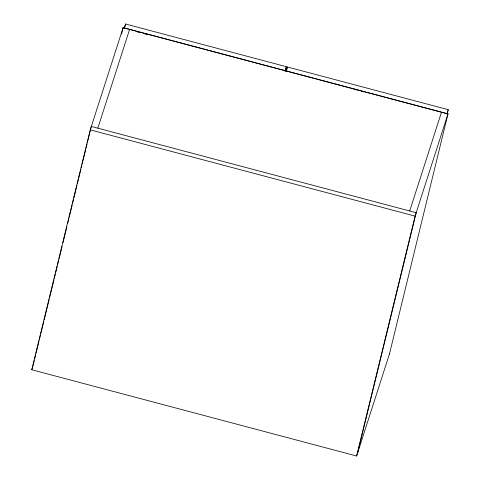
<?xml version="1.0" encoding="UTF-8"?>
<svg xmlns="http://www.w3.org/2000/svg" width="480" height="480" viewBox="0 0 480 480"><rect width="100%" height="100%" fill="white"/><g stroke="black" fill="none" stroke-linecap="round" stroke-linejoin="round"><path stroke-width="0.72" d="M389.526 353.736L356.628 456L31.758 369.744L90.234 129.864L123.132 27.6L448.002 113.856L389.49 353.85M33.03 365.61L34.272 360.522M34.626 359.064L35.688 354.702M36.042 353.25L39.054 340.896M39.408 339.438L40.47 335.076M40.83 333.624L43.842 321.27M44.196 319.812L49.158 299.46M49.512 298.008L53.94 279.834M54.294 278.382L55.356 274.02M55.71 272.562L57.306 266.022M57.66 264.57L58.722 260.208M59.076 258.756L62.094 246.396M62.976 242.76L66.876 226.77M67.764 223.134L68.826 218.772M69.18 217.32L72.192 204.96M72.546 203.508L73.608 199.146M73.962 197.694L76.974 185.334M77.328 183.882L78.396 179.52M78.75 178.068L80.874 169.344M81.228 167.892L81.762 165.708M82.116 164.256L85.656 149.718M86.016 148.266L87.078 143.904M87.432 142.446L91.332 126.456L416.196 212.712L357.72 452.592M121.542 34.14L123.132 27.6M124.83 26.91L125.538 24L286.35 66.696L285.288 71.064M286.548 70.626L287.436 66.984L448.242 109.68L447.18 114.048M356.628 456L415.104 216.12L448.002 113.856M124.14 28.356L125.538 24M97.824 128.178L129.63 29.328M31.758 369.744L32.85 366.336M284.952 71.052L286.35 66.696M286.032 71.34L287.436 66.984M409.704 210.984L441.504 112.128M446.844 114.036L448.242 109.68M123.096 27.714L447.966 113.97M137.178 31.818L139.35 32.394M144.42 33.738L146.592 34.32M354.12 89.418L356.298 89.994M361.368 91.344L363.54 91.92M90.234 129.864L415.104 216.12"/></g></svg>
